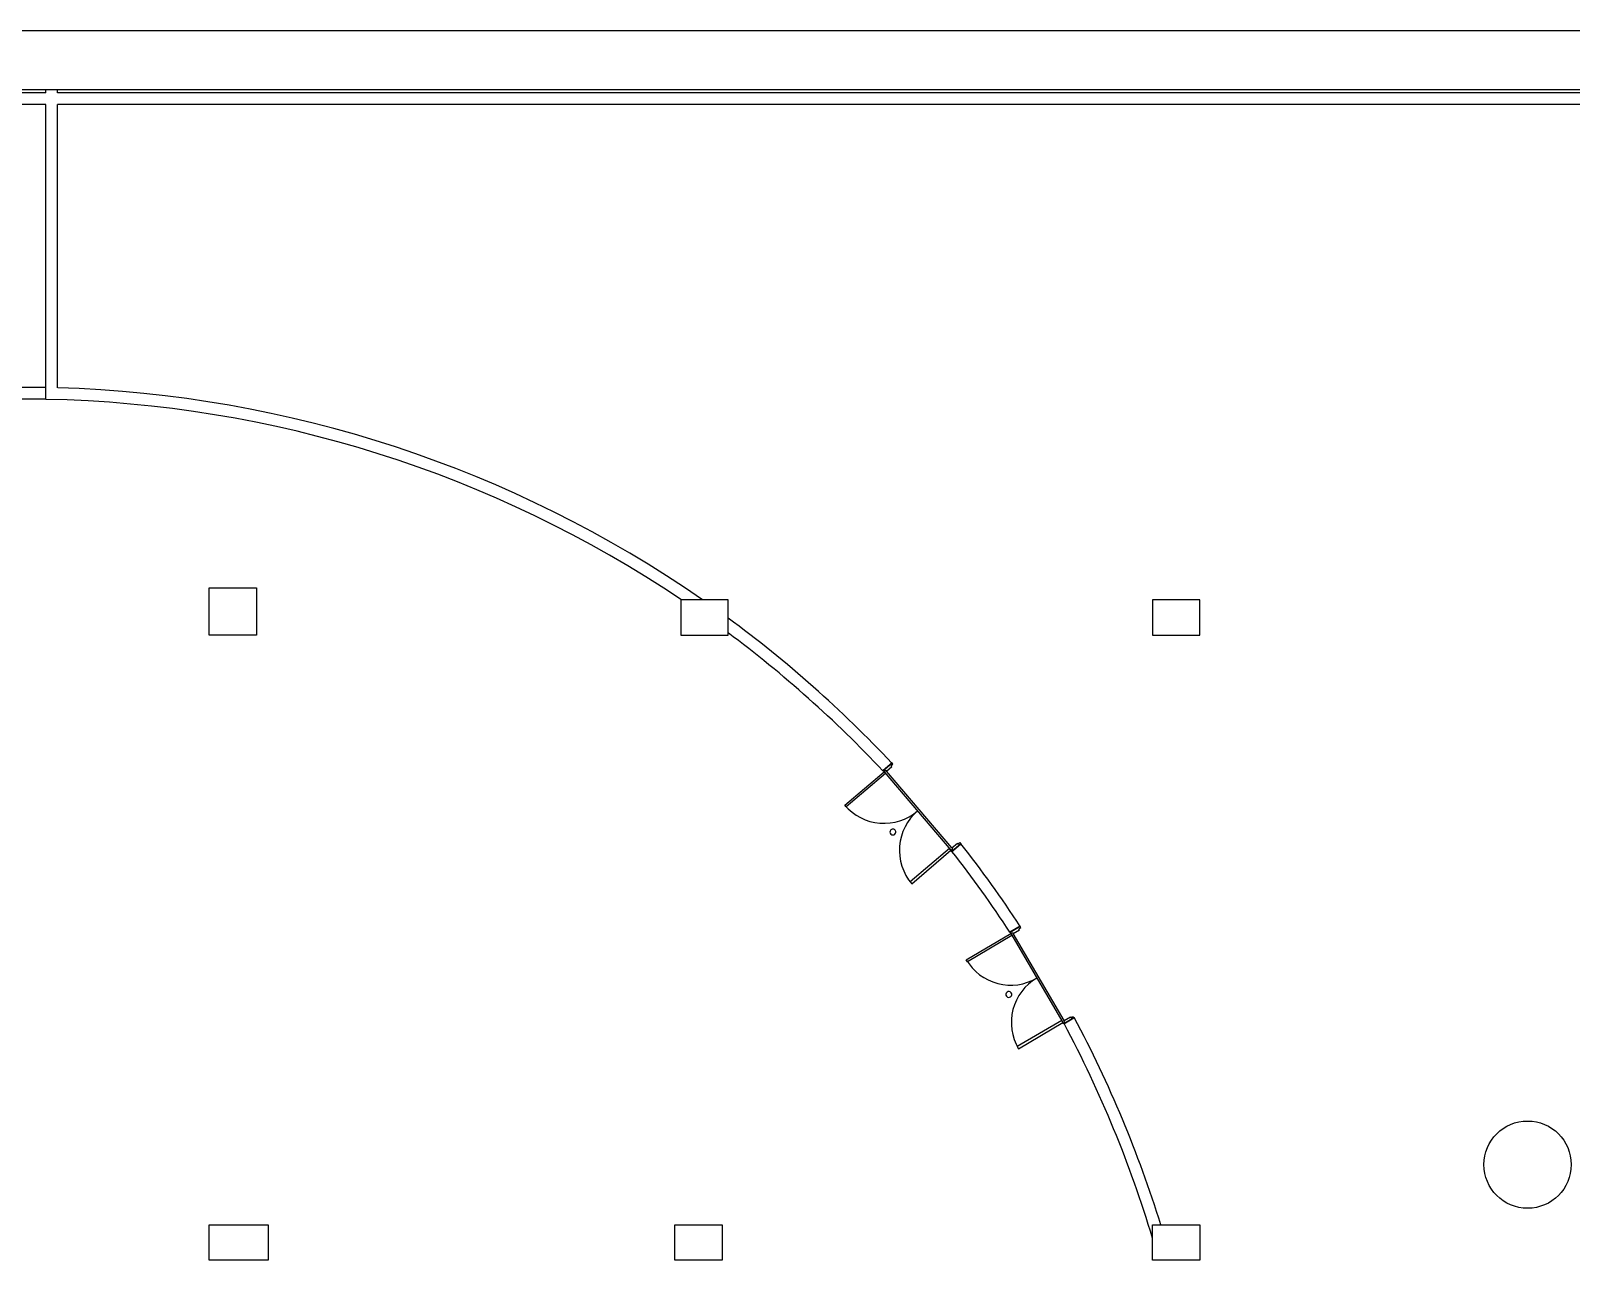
# Model space of a CAD drawing. Header units: millimetres. Extents: x -7718 to 414843, y 91724 to 341395.
# Drawn here: x 296528 to 322653, y 234109 to 254959 of the extents above; entities that cross this region are included whole.
import ezdxf

# ---------------------------------------------------------------- set-up
doc = ezdxf.new("R2010")
doc.units = ezdxf.units.MM
doc.header["$LTSCALE"] = 200
doc.header["$MEASUREMENT"] = 0
doc.layers.add('e-plan', color=9, linetype='CONTINUOUS')

msp = doc.modelspace()

# ---------------------------------------------------------------- linework, layer by layer
at = {"layer": 'e-plan'}
for p, q in [((328653, 254959), (180403, 254959)), ((329653, 253959), (250703, 253959)), ((296783, 253909), (296783, 253959)), ((296983, 253909), (296983, 253959)), ((296783, 253709), (179103, 253709)), ((296783, 253909), (179603, 253909)), ((296783, 248709), (296783, 253709)), ((329453, 253909), (296983, 253909)), ((336301, 253709), (296983, 253709)), ((296983, 248904), (296983, 253709)), ((296783, 248909), (275753, 248909)), ((296783, 248709), (275553, 248709)), ((310976, 242407), (311128, 242537)), ((311134, 242542), (310982, 242412)), ((311042, 242404), (311133, 242482)), ((311120, 242497), (311150, 242523)), ((311133, 242482), (311120, 242497)), ((311150, 242523), (311134, 242542)), ((310332, 241825), (310998, 242393)), ((311024, 242363), (310358, 241795)), ((310982, 242412), (310998, 242393)), ((310998, 242393), (311029, 242419)), ((310998, 242393), (312134, 241061)), ((310998, 242393), (311024, 242363)), ((311029, 242419), (311042, 242404)), ((312151, 241102), (311042, 242404)), ((310358, 241795), (310332, 241825)), ((312142, 241036), (312295, 241166)), ((312302, 241172), (312150, 241042)), ((312151, 241102), (312242, 241180)), ((312242, 241180), (312255, 241165)), ((312255, 241165), (312286, 241191)), ((312286, 241191), (312302, 241172)), ((312108, 241092), (311442, 240524)), ((311468, 240494), (312134, 241061)), ((312134, 241061), (312108, 241092)), ((312134, 241061), (312164, 241087)), ((312150, 241042), (312134, 241061)), ((312164, 241087), (312151, 241102)), ((311442, 240524), (311468, 240494)), ((312392, 239205), (313147, 239648)), ((313167, 239613), (312412, 239171)), ((313306, 239771), (313134, 239669)), ((313134, 239669), (313147, 239648)), ((313135, 239670), (313307, 239771)), ((313147, 239648), (313181, 239668)), ((313147, 239648), (314032, 238138)), ((313147, 239648), (313167, 239613)), ((313181, 239668), (313191, 239651)), ((313191, 239651), (313295, 239711)), ((314056, 238176), (313191, 239651)), ((313285, 239729), (313319, 239749)), ((313295, 239711), (313285, 239729)), ((313319, 239749), (313306, 239771)), ((312412, 239171), (312392, 239205)), ((314012, 238173), (313257, 237730)), ((313277, 237696), (314032, 238138)), ((314032, 238138), (314012, 238173)), ((314032, 238138), (314067, 238159)), ((314045, 238117), (314032, 238138)), ((314217, 238218), (314045, 238117)), ((314046, 238117), (314218, 238218)), ((314056, 238176), (314160, 238237)), ((314067, 238159), (314056, 238176)), ((314160, 238237), (314170, 238219)), ((314170, 238219), (314205, 238240)), ((314205, 238240), (314217, 238218)), ((313257, 237730), (313277, 237696))]:
    msp.add_line(p, q, dxfattribs=at)
at = {"layer": 'e-plan', "ltscale": 0.5}
for p, q in [((299553, 245509), (300353, 245509)), ((299553, 244709), (299553, 245509)), ((300353, 245509), (300353, 244709)), ((308353, 245309), (307553, 245309)), ((307553, 245309), (307553, 244709)), ((308353, 244709), (308353, 245309)), ((316353, 245309), (315553, 245309)), ((315553, 245309), (315553, 244709)), ((316353, 244709), (316353, 245309)), ((300353, 244709), (299553, 244709)), ((307553, 244709), (308353, 244709)), ((315553, 244709), (316353, 244709)), ((299553, 234709), (300553, 234709)), ((299553, 234109), (299553, 234709)), ((300553, 234709), (300553, 234109)), ((307453, 234709), (308253, 234709)), ((307453, 234109), (307453, 234709)), ((308253, 234709), (308253, 234109)), ((315553, 234709), (316353, 234709)), ((315553, 234109), (315553, 234709)), ((316353, 234709), (316353, 234109)), ((300553, 234109), (299553, 234109)), ((308253, 234109), (307453, 234109)), ((316353, 234109), (315553, 234109))]:
    msp.add_line(p, q, dxfattribs=at)
msp.add_circle((321913, 235729), 740, dxfattribs=at)
at = {"layer": 'e-plan'}
for centre, radius, start, end in [((296403, 228712), 20200, 55.2456, 88.3535), ((296403, 228712), 20000, 56.0802, 88.9102), ((296403, 228712), 20200, 43.1918, 53.7305), ((296403, 228712), 20000, 43.2198, 53.309), ((310998, 242393), 875, 220.449, 310.4491), ((312134, 241061), 875, 130.4489, 220.4491), ((311147, 241370), 50, 340.4491, 160.4491), ((311147, 241370), 50, 160.4491, 340.4491), ((296403, 228712), 20200, 33.1918, 38.0845), ((286753, 231089), 10000, 0, 90), ((286753, 231089), 9800, 0, 90), ((296403, 228712), 20000, 33.2198, 38.0613), ((313147, 239648), 875, 210.3974, 300.3975), ((314032, 238138), 875, 120.3973, 210.3974), ((313115, 238615), 50, 150.3974, 330.3974), ((313115, 238615), 50, 330.3974, 150.3974), ((296403, 228712), 20000, 16.7643, 28.0618), ((296403, 228712), 20200, 17.2686, 28.085)]:
    msp.add_arc(centre, radius, start, end, dxfattribs=at)

doc.saveas('drawing.dxf')
